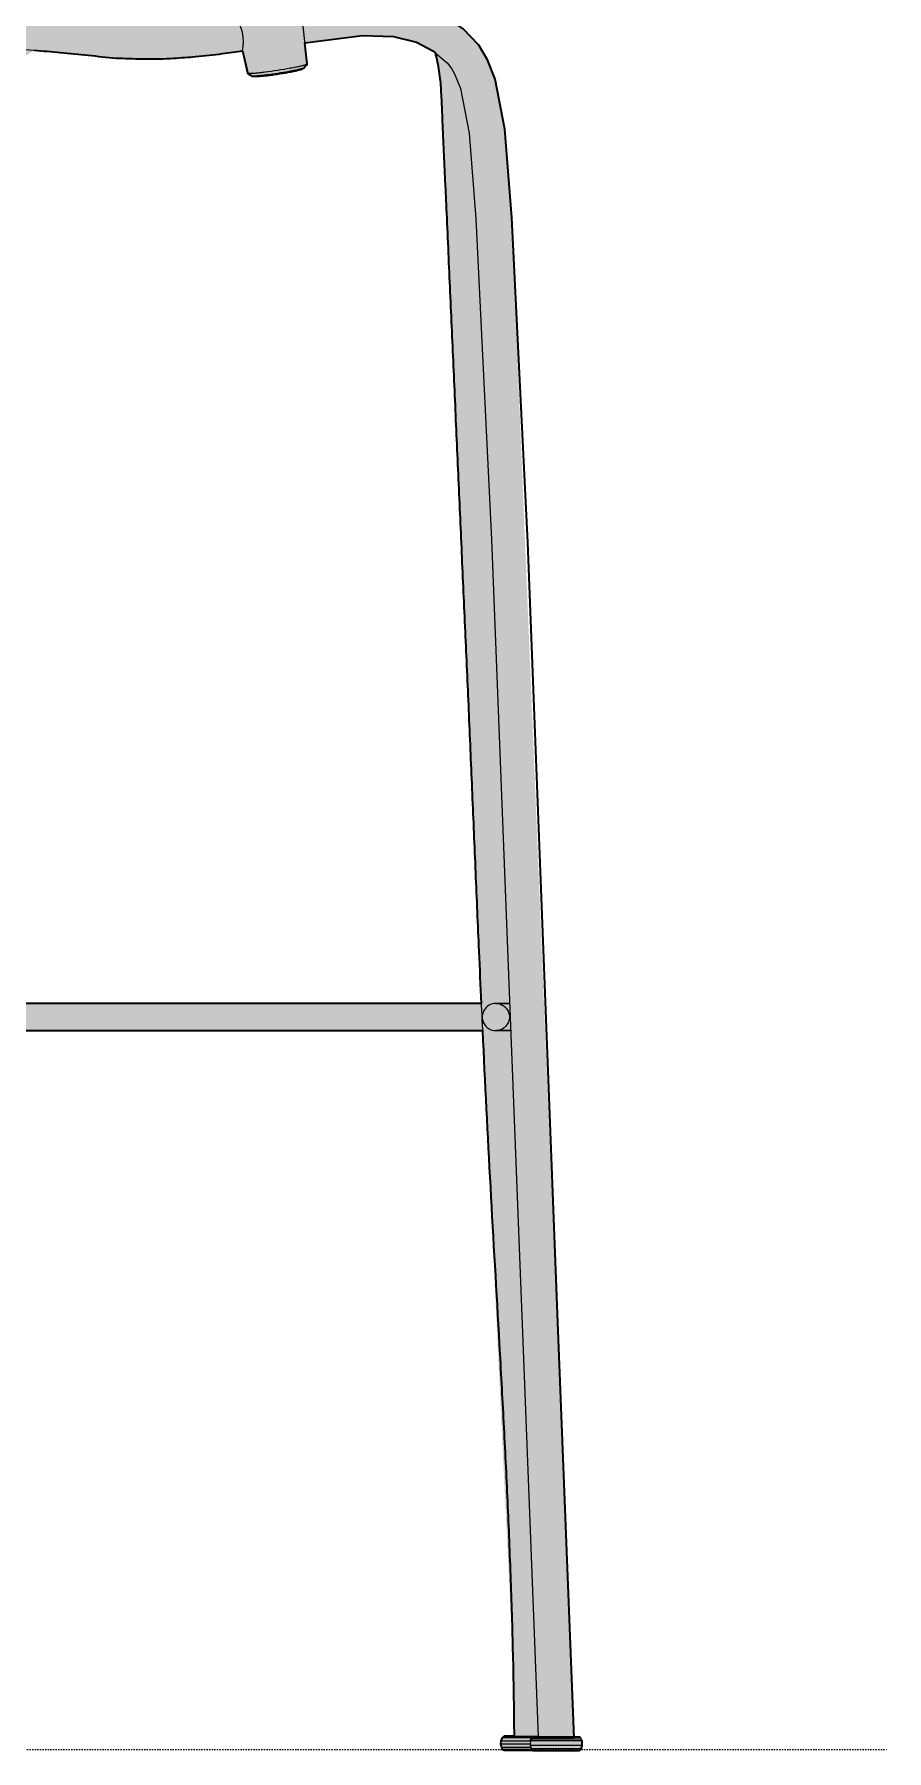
# Model space of a CAD drawing. Header units: millimetres. Extents: x 0 to 1859, y -934 to 1101.
# Drawn here: x 454 to 814, y 0 to 724 of the extents above; entities that cross this region are included whole.
import ezdxf

# ---------------------------------------------------------------- set-up
doc = ezdxf.new("R2010")
doc.units = ezdxf.units.MM
doc.linetypes.add('Dots', pattern=[1, 0, -1])
doc.layers.add('Blocks', color=7, linetype='Continuous')
doc.layers.add('Blocks$Fill', color=7, linetype='Continuous', true_color=0xffffff)
for name, color, linetype, lineweight, true_color in [('Blocks$Inner', 7, 'Continuous', 25, 0x007f00), ('Blocks$Outline', 7, 'Continuous', 35, 0xff3f3f), ('Groud', 7, 'Dots', 25, 0x243775)]:
    doc.layers.add(name, color=color, linetype=linetype, lineweight=lineweight, true_color=true_color)

# ---------------------------------------------------------------- blocks, each defined once
blk = doc.blocks.new('Vico Duo Barstool Front')
at = {"layer": 'Blocks$Fill'}
h = blk.add_hatch(color=256, dxfattribs=at)
h.paths.add_polyline_path([(-18.13, 0), (-18.11, 0), (0.08, 0), (0.83, 0.11), (0.87, 0.15), (12.98, 0.15), (13.66, 0.49), (14.17, 1.3), (14.49, 2.69), (14.34, 4.2), (13.8, 5.4), (12.98, 6.15), (8.8, 6.15), (10.91, 88.59), (22.18, 304.04), (494.55, 304.04), (507.43, 38.7), (507.93, 6.15), (503.75, 6.15), (502.93, 5.4), (502.39, 4.2), (502.24, 2.69), (502.56, 1.3), (503.06, 0.49), (503.75, 0.15), (515.86, 0.15), (515.9, 0.11), (515.98, 0.1), (516.65, 0), (534.84, 0), (534.86, 0), (535.61, 0.11), (536.28, 0.83), (536.76, 2.35), (536.64, 4.27), (514.87, 4.27), (514.87, 4.27), (514.87, 4.27), (514.87, 4.27), (514.87, 4.27), (514.87, 4.27), (514.87, 4.27), (514.87, 4.27), (515.37, 5.41), (515.37, 5.41), (515.37, 5.41), (515.37, 5.41), (515.37, 5.41), (515.37, 5.41), (515.37, 5.41), (515.37, 5.41), (515.37, 5.41), (533.27, 5.41), (506.93, 647.44), (504.09, 684.71), (499.92, 705.85), (496.76, 713.99), (493.1, 720.14), (486.45, 727), (479.01, 732.23), (470.63, 736.09), (460.14, 738.69), (449.55, 739.57), (429.77, 738.04), (423.9, 737.24), (423.04, 745.46), (455.39, 749.61), (458.12, 749.89), (460.64, 750.22), (462.98, 750.6), (464.08, 750.81), (465.13, 751.03), (466.14, 751.27), (467.1, 751.52), (468.01, 751.78), (468.89, 752.05), (469.71, 752.34), (470.5, 752.63), (471.24, 752.94), (471.6, 753.1), (471.94, 753.27), (472.27, 753.43), (472.6, 753.6), (472.91, 753.77), (473.21, 753.95), (473.51, 754.12), (473.79, 754.3), (474.06, 754.48), (474.32, 754.67), (474.58, 754.85), (474.82, 755.04), (475.05, 755.24), (475.27, 755.43), (475.49, 755.63), (475.69, 755.82), (475.88, 756.02), (476.06, 756.23), (476.24, 756.43), (476.41, 756.64), (477.73, 758.38), (479.1, 766.56), (479.13, 766.66), (479.16, 766.76), (479.17, 766.81), (479.19, 766.86), (479.2, 766.91), (479.21, 766.96), (479.22, 767.01), (479.22, 767.06), (479.23, 767.11), (479.24, 767.16), (479.24, 767.21), (479.25, 767.26), (479.25, 767.31), (479.25, 767.36), (479.26, 767.41), (479.26, 767.46), (479.26, 767.51), (479.25, 767.56), (479.25, 767.61), (479.25, 767.66), (479.25, 767.71), (479.24, 767.76), (479.23, 767.81), (479.23, 767.86), (479.22, 767.91), (479.21, 767.96), (479.2, 768.01), (479.19, 768.06), (479.18, 768.11), (479.17, 768.16), (478.88, 769.47), (478.73, 770.08), (478.57, 770.66), (478.41, 771.22), (478.25, 771.74), (478.08, 772.24), (477.9, 772.7), (477.73, 773.14), (477.63, 773.35), (477.54, 773.55), (477.45, 773.74), (477.36, 773.92), (477.26, 774.1), (477.17, 774.27), (477.07, 774.44), (476.97, 774.59), (476.87, 774.74), (476.77, 774.88), (476.67, 775.02), (476.62, 775.08), (476.57, 775.15), (476.51, 775.21), (476.46, 775.27), (476.41, 775.32), (476.36, 775.38), (476.3, 775.43), (476.25, 775.48), (476.2, 775.53), (476.14, 775.57), (476.11, 775.59), (476.09, 775.61), (476.06, 775.63), (476.03, 775.65), (476, 775.67), (475.98, 775.68), (475.95, 775.7), (475.92, 775.72), (475.89, 775.73), (475.86, 775.75), (475.83, 775.76), (475.81, 775.77), (475.78, 775.79), (475.75, 775.8), (475.72, 775.81), (475.69, 775.82), (475.66, 775.83), (475.63, 775.84), (475.6, 775.85), (475.58, 775.86), (475.55, 775.86), (475.52, 775.87), (475.49, 775.88), (475.46, 775.88), (475.44, 775.89), (475.43, 775.89), (475.42, 775.89), (475.41, 775.89), (475.4, 775.89), (475.38, 775.89), (475.37, 775.89), (475.36, 775.89), (475.35, 775.89), (475.33, 775.89), (475.32, 775.89), (475.3, 775.89), (475.29, 775.89), (475.27, 775.88), (475.25, 775.88), (475.23, 775.88), (475.21, 775.87), (475.19, 775.87), (475.17, 775.86), (475.12, 775.84), (475.06, 775.82), (474.99, 775.8), (474.92, 775.77), (474.76, 775.7), (454.02, 773.93), (444.68, 773.17), (448.32, 806.26), (482.61, 1059.3), (484.57, 1078.72), (484.66, 1080.05), (484.73, 1081.37), (484.79, 1084.02), (484.79, 1085.35), (484.77, 1086.02), (484.74, 1086.68), (484.7, 1087.34), (484.57, 1088.63), (484.4, 1089.91), (484.3, 1090.55), (484.24, 1090.86), (484.18, 1091.18), (484.11, 1091.49), (484.03, 1091.79), (483.95, 1092.1), (483.86, 1092.4), (483.76, 1092.69), (483.65, 1092.99), (483.53, 1093.27), (483.41, 1093.56), (483.29, 1093.85), (483.16, 1094.13), (483.02, 1094.41), (482.88, 1094.68), (482.73, 1094.95), (482.57, 1095.22), (482.41, 1095.49), (482.24, 1095.74), (482.06, 1096), (481.88, 1096.25), (481.69, 1096.49), (481.49, 1096.72), (481.28, 1096.95), (481.18, 1097.06), (481.07, 1097.17), (480.96, 1097.28), (480.85, 1097.39), (480.62, 1097.6), (480.38, 1097.8), (480.13, 1097.99), (479.88, 1098.18), (479.62, 1098.36), (479.36, 1098.53), (479.08, 1098.7), (478.8, 1098.86), (478.52, 1099.02), (478.23, 1099.17), (477.94, 1099.31), (477.64, 1099.45), (477.33, 1099.58), (477.03, 1099.71), (476.72, 1099.84), (476.4, 1099.95), (476.07, 1100.06), (475.73, 1100.16), (475.38, 1100.25), (475.03, 1100.34), (474.67, 1100.42), (473.94, 1100.56), (473.21, 1100.68), (471.04, 1100.97), (470.35, 1101.05), (469.67, 1101.11), (468.99, 1101.16), (468.32, 1101.2), (467.65, 1101.22), (466.98, 1101.23), (466.32, 1101.22), (465.66, 1101.2), (432.28, 1101.24), (258.39, 1098.64), (258.38, 1098.64), (258.36, 1098.64), (222.9, 1098.91), (51.1, 1101.2), (50.44, 1101.22), (49.78, 1101.23), (49.11, 1101.22), (48.44, 1101.2), (47.76, 1101.16), (47.09, 1101.11), (46.4, 1101.05), (44.29, 1100.78), (43.55, 1100.68), (42.81, 1100.56), (42.08, 1100.42), (41.73, 1100.34), (41.37, 1100.25), (41.03, 1100.16), (40.69, 1100.06), (40.36, 1099.95), (40.04, 1099.84), (39.73, 1099.71), (39.42, 1099.58), (39.12, 1099.45), (38.82, 1099.31), (38.52, 1099.17), (38.24, 1099.02), (37.95, 1098.86), (37.67, 1098.7), (37.4, 1098.53), (37.13, 1098.36), (36.87, 1098.18), (36.62, 1097.99), (36.38, 1097.8), (36.14, 1097.6), (35.91, 1097.39), (35.8, 1097.28), (35.69, 1097.17), (35.58, 1097.06), (35.47, 1096.95), (35.27, 1096.72), (35.07, 1096.49), (34.88, 1096.25), (34.69, 1096), (34.52, 1095.74), (34.35, 1095.49), (34.19, 1095.22), (34.03, 1094.95), (33.88, 1094.68), (33.74, 1094.41), (33.6, 1094.13), (33.47, 1093.85), (33.34, 1093.56), (33.22, 1093.27), (33.11, 1092.99), (33, 1092.69), (32.9, 1092.4), (32.81, 1092.1), (32.72, 1091.79), (32.65, 1091.49), (32.58, 1091.18), (32.51, 1090.86), (32.45, 1090.55), (32.35, 1089.91), (32.19, 1088.63), (32.06, 1087.34), (32.01, 1086.68), (31.98, 1086.02), (31.97, 1085.35), (31.97, 1084.02), (32.03, 1081.37), (32.09, 1080.05), (32.18, 1078.72), (34.15, 1059.3), (70.36, 789.99), (72.08, 773.17), (42, 775.7), (41.83, 775.77), (41.76, 775.8), (41.7, 775.82), (41.64, 775.84), (41.59, 775.86), (41.57, 775.87), (41.55, 775.87), (41.52, 775.88), (41.5, 775.88), (41.49, 775.88), (41.47, 775.89), (41.45, 775.89), (41.44, 775.89), (41.42, 775.89), (41.41, 775.89), (41.4, 775.89), (41.38, 775.89), (41.37, 775.89), (41.36, 775.89), (41.35, 775.89), (41.34, 775.89), (41.33, 775.89), (41.32, 775.89), (41.3, 775.88), (41.27, 775.88), (41.24, 775.87), (41.21, 775.86), (41.18, 775.86), (41.15, 775.85), (41.12, 775.84), (41.09, 775.83), (41.06, 775.82), (41.04, 775.81), (41.01, 775.8), (40.98, 775.79), (40.95, 775.77), (40.92, 775.76), (40.89, 775.75), (40.86, 775.73), (40.84, 775.72), (40.81, 775.7), (40.78, 775.68), (40.75, 775.67), (40.72, 775.65), (40.7, 775.63), (40.67, 775.61), (40.64, 775.59), (40.61, 775.57), (40.56, 775.53), (40.51, 775.48), (40.45, 775.43), (40.4, 775.38), (40.35, 775.32), (40.29, 775.27), (40.24, 775.21), (40.19, 775.15), (40.14, 775.08), (40.09, 775.02), (39.99, 774.88), (39.89, 774.74), (39.79, 774.59), (39.69, 774.44), (39.59, 774.27), (39.49, 774.1), (39.4, 773.92), (39.31, 773.74), (39.21, 773.55), (39.12, 773.35), (39.03, 773.14), (38.85, 772.7), (38.68, 772.24), (38.51, 771.74), (38.35, 771.22), (38.19, 770.66), (38.03, 770.08), (37.88, 769.47), (37.59, 768.16), (37.58, 768.11), (37.56, 768.06), (37.55, 768.01), (37.54, 767.96), (37.54, 767.91), (37.53, 767.86), (37.52, 767.81), (37.52, 767.76), (37.51, 767.71), (37.51, 767.66), (37.5, 767.61), (37.5, 767.56), (37.5, 767.51), (37.5, 767.46), (37.5, 767.41), (37.5, 767.36), (37.5, 767.31), (37.51, 767.26), (37.51, 767.21), (37.52, 767.16), (37.52, 767.11), (37.53, 767.06), (37.54, 767.01), (37.55, 766.96), (37.56, 766.91), (37.57, 766.86), (37.58, 766.81), (37.6, 766.76), (37.62, 766.66), (37.66, 766.56), (39.02, 758.38), (39.99, 757.11), (40.35, 756.64), (40.52, 756.43), (40.69, 756.23), (40.88, 756.02), (41.07, 755.82), (41.27, 755.63), (41.48, 755.43), (41.71, 755.24), (41.94, 755.04), (42.18, 754.85), (42.43, 754.67), (42.69, 754.48), (42.97, 754.3), (43.25, 754.12), (43.54, 753.95), (43.84, 753.77), (44.16, 753.6), (44.48, 753.43), (44.82, 753.27), (45.16, 753.1), (45.52, 752.94), (46.26, 752.63), (47.04, 752.34), (47.87, 752.05), (48.74, 751.78), (49.66, 751.52), (50.62, 751.27), (51.62, 751.03), (52.68, 750.81), (53.77, 750.6), (56.11, 750.22), (58.64, 749.89), (61.36, 749.61), (80.24, 747.07), (93.69, 745.47), (92.83, 737.24), (86.96, 738.04), (67.18, 739.57), (56.59, 738.69), (46.1, 736.09), (37.72, 732.23), (30.28, 727), (23.63, 720.14), (19.97, 713.99), (16.81, 705.85), (12.64, 684.71), (9.8, 647.44), (3.05, 510.15), (-16.54, 5.41), (1.35, 5.41), (1.36, 5.41), (1.36, 5.41), (1.36, 5.41), (1.36, 5.41), (1.36, 5.41), (1.36, 5.41), (1.36, 5.41), (1.86, 4.27), (1.86, 4.27), (1.86, 4.27), (1.86, 4.27), (1.86, 4.27), (1.86, 4.27), (1.86, 4.27), (1.86, 4.27), (1.85, 4.27), (-19.92, 4.27), (-20.03, 2.35), (-19.55, 0.83), (-18.88, 0.11), (-18.8, 0.1)], flags=0)
h.paths.add_polyline_path([(197.64, 732.02), (174.35, 729.72), (166.19, 729.56), (159.38, 729.54), (150.14, 730), (137.38, 731.23), (129.71, 732.18), (126.79, 732.58), (128.88, 742.03), (159.16, 739.98), (197.41, 738.57)], flags=0)
h.paths.add_polyline_path([(319.32, 738.57), (357.6, 739.98), (387.85, 742.02), (389.94, 732.58), (379.35, 731.23), (366.59, 730), (357.35, 729.54), (350.54, 729.56), (342.38, 729.72), (322.38, 731.72), (319.09, 732.02)], flags=0)
h.paths.add_polyline_path([(474.56, 716.89), (474.99, 715.18), (475.46, 713.15), (475.86, 711.13), (476.2, 709.13), (476.47, 707.13), (476.69, 705.14), (476.85, 703.14), (494.02, 315.54), (22.71, 315.54), (39.88, 703.14), (40.04, 705.14), (40.26, 707.13), (40.53, 709.13), (40.87, 711.13), (41.27, 713.15), (41.74, 715.18), (42.17, 716.89), (43.2, 717.76), (50.06, 721.37), (59.82, 723.82), (72.78, 724.22), (97.16, 721.11), (96.23, 712.21), (96.23, 712.21), (96.23, 712.21), (96.23, 712.2), (96.23, 712.2), (96.23, 712.2), (96.23, 712.2), (96.23, 712.2), (96.23, 712.2), (96.23, 712.2), (96.23, 712.2), (96.23, 712.2), (96.23, 712.2), (96.23, 712.19), (96.23, 712.19), (96.23, 712.19), (96.23, 712.19), (96.23, 712.19), (96.23, 712.19), (96.23, 712.18), (96.23, 712.18), (96.24, 712.18), (96.24, 712.18), (96.24, 712.18), (96.24, 712.17), (96.24, 712.17), (96.24, 712.17), (96.24, 712.16), (96.24, 712.16), (96.25, 712.16), (96.25, 712.16), (96.25, 712.15), (96.26, 712.14), (97.45, 710.61), (97.45, 710.61), (97.45, 710.61), (97.45, 710.6), (97.45, 710.6), (97.46, 710.6), (97.46, 710.59), (97.47, 710.59), (97.47, 710.58), (97.48, 710.58), (97.49, 710.57), (97.49, 710.57), (97.5, 710.56), (97.51, 710.55), (97.53, 710.54), (97.55, 710.53), (97.57, 710.52), (97.6, 710.5), (97.63, 710.49), (97.66, 710.47), (97.69, 710.46), (97.76, 710.43), (97.84, 710.4), (97.93, 710.37), (98.02, 710.33), (98.24, 710.26), (98.7, 710.13), (99.26, 709.98), (100.63, 709.66), (102.31, 709.32), (104.24, 708.95), (108.51, 708.24), (112.8, 707.63), (114.75, 707.4), (116.45, 707.22), (117.86, 707.11), (118.44, 707.08), (118.92, 707.07), (119.15, 707.07), (119.26, 707.08), (119.36, 707.08), (119.44, 707.09), (119.52, 707.1), (119.56, 707.1), (119.59, 707.11), (119.62, 707.11), (119.65, 707.12), (119.67, 707.12), (119.69, 707.13), (119.7, 707.13), (119.71, 707.14), (119.72, 707.14), (119.73, 707.14), (119.73, 707.14), (119.74, 707.15), (119.75, 707.15), (119.75, 707.15), (119.76, 707.16), (119.76, 707.16), (119.77, 707.16), (119.77, 707.16), (121.36, 708.24), (121.36, 708.25), (121.37, 708.25), (121.37, 708.25), (121.38, 708.25), (121.38, 708.26), (121.38, 708.26), (121.39, 708.26), (121.39, 708.26), (121.39, 708.27), (123.5, 717.72), (143.35, 715.34), (152.72, 714.62), (158.5, 714.38), (165.83, 714.38), (176.96, 714.69), (200.54, 717.1), (211.53, 718.03), (221.31, 711.55), (221.31, 711.55), (221.31, 711.54), (221.32, 711.54), (221.32, 711.53), (221.33, 711.52), (221.34, 711.52), (221.35, 711.51), (221.35, 711.5), (221.36, 711.5), (221.37, 711.49), (221.38, 711.48), (221.39, 711.48), (221.4, 711.47), (221.42, 711.46), (221.45, 711.45), (221.47, 711.43), (221.5, 711.42), (221.53, 711.41), (221.56, 711.39), (221.59, 711.38), (221.62, 711.37), (221.69, 711.34), (221.77, 711.32), (221.86, 711.29), (221.95, 711.26), (222.05, 711.24), (222.28, 711.18), (222.53, 711.13), (226.01, 710.45), (226.38, 710.39), (226.81, 710.32), (227.83, 710.19), (229.08, 710.06), (230.55, 709.93), (234.11, 709.7), (238.37, 709.5), (248.23, 709.24), (268.5, 709.24), (278.36, 709.5), (282.62, 709.7), (286.18, 709.93), (287.65, 710.06), (288.9, 710.19), (289.92, 710.32), (290.35, 710.39), (290.72, 710.45), (294.2, 711.13), (294.45, 711.18), (294.67, 711.24), (294.78, 711.26), (294.87, 711.29), (294.96, 711.32), (295.04, 711.34), (295.11, 711.37), (295.14, 711.38), (295.17, 711.39), (295.2, 711.41), (295.23, 711.42), (295.26, 711.43), (295.28, 711.45), (295.31, 711.46), (295.33, 711.47), (295.34, 711.48), (295.35, 711.48), (295.36, 711.49), (295.37, 711.5), (295.38, 711.5), (295.38, 711.51), (295.39, 711.52), (295.4, 711.52), (295.41, 711.53), (295.41, 711.54), (295.42, 711.54), (295.42, 711.55), (295.42, 711.55), (305.2, 718.03), (339.77, 714.69), (350.9, 714.38), (358.23, 714.38), (364.01, 714.62), (373.38, 715.34), (384.71, 716.58), (393.23, 717.72), (395.34, 708.27), (395.34, 708.26), (395.34, 708.26), (395.35, 708.26), (395.35, 708.26), (395.35, 708.25), (395.36, 708.25), (395.36, 708.25), (395.37, 708.25), (395.37, 708.24), (396.96, 707.16), (396.96, 707.16), (396.96, 707.16), (396.97, 707.16), (396.98, 707.15), (396.98, 707.15), (396.99, 707.15), (397, 707.14), (397, 707.14), (397.01, 707.14), (397.02, 707.14), (397.03, 707.13), (397.04, 707.13), (397.06, 707.12), (397.08, 707.12), (397.11, 707.11), (397.14, 707.11), (397.17, 707.1), (397.21, 707.1), (397.29, 707.09), (397.37, 707.08), (397.47, 707.08), (397.58, 707.07), (397.81, 707.07), (398.29, 707.08), (398.87, 707.11), (400.28, 707.22), (401.98, 707.4), (403.93, 707.63), (408.22, 708.24), (412.49, 708.95), (414.42, 709.32), (416.1, 709.66), (417.47, 709.98), (418.03, 710.13), (418.49, 710.26), (418.71, 710.33), (418.8, 710.37), (418.89, 710.4), (418.97, 710.43), (419.04, 710.46), (419.07, 710.47), (419.1, 710.49), (419.13, 710.5), (419.15, 710.52), (419.18, 710.53), (419.2, 710.54), (419.21, 710.55), (419.23, 710.56), (419.24, 710.57), (419.24, 710.57), (419.25, 710.58), (419.26, 710.58), (419.26, 710.59), (419.27, 710.59), (419.27, 710.6), (419.28, 710.6), (419.28, 710.6), (419.28, 710.61), (419.28, 710.61), (419.28, 710.61), (420.47, 712.14), (420.48, 712.15), (420.48, 712.16), (420.48, 712.16), (420.48, 712.16), (420.49, 712.16), (420.49, 712.17), (420.49, 712.17), (420.49, 712.17), (420.49, 712.18), (420.49, 712.18), (420.49, 712.18), (420.49, 712.18), (420.5, 712.18), (420.5, 712.19), (420.5, 712.19), (420.5, 712.19), (420.5, 712.19), (420.5, 712.19), (420.5, 712.19), (420.5, 712.2), (420.5, 712.2), (420.5, 712.2), (420.5, 712.2), (420.5, 712.2), (420.5, 712.2), (420.5, 712.2), (420.5, 712.2), (420.5, 712.2), (420.5, 712.2), (420.5, 712.21), (420.5, 712.21), (420.5, 712.21), (419.57, 721.11), (443.95, 724.22), (456.91, 723.82), (466.67, 721.37), (473.53, 717.76)], flags=0)
at = {"layer": 'Blocks$Inner'}
for p, q in [((420.5, 712.21), (417.1, 744.81)), ((395.34, 708.27), (393.23, 717.72)), ((417.91, 709.79), (419.18, 710.53)), ((419.28, 710.61), (420.48, 712.15)), ((395.34, 708.27), (396.96, 707.16)), ((398.5, 706.8), (397.08, 707.12)), ((494.02, 315.54), (22.71, 315.54)), ((536.76, 2.35), (536.28, 0.83)), ((536.76, 2.35), (536.64, 4.27))]:
    blk.add_line(p, q, dxfattribs=at)
for points in [[(533.27, 5.41), (526.57, 177.22), (513.68, 510.15), (506.93, 647.44), (504.09, 684.71), (499.92, 705.85), (496.76, 713.99), (493.1, 720.14), (486.45, 727), (479.01, 732.23), (470.63, 736.09), (460.14, 738.69), (449.55, 739.57), (429.77, 738.04), (417.87, 736.42)], [(292.51, 719.34), (293.49, 719.02), (316.19, 717.1), (339.77, 714.69), (350.9, 714.38), (358.23, 714.38), (364.01, 714.62), (373.38, 715.34), (384.71, 716.58), (393.23, 717.72)], [(419.38, 721.08), (443.95, 724.22), (456.91, 723.82), (466.67, 721.37), (473.53, 717.76), (479.62, 712.65), (481.44, 710.36), (482.81, 707.99), (485.25, 701.86), (489.01, 682.96), (491.77, 646.78), (498.43, 511.45), (511.28, 179.93), (518.05, 6)], [(195.41, 315.54), (24.68, 315.54), (258.36, 315.54), (492.05, 315.54), (321.32, 315.54)], [(500.2, 315.54), (506.02, 315.54), (500.22, 315.54)], [(22.18, 304.04), (494.55, 304.04)], [(24.15, 304.04), (258.36, 304.04), (492.58, 304.04)], [(500.22, 304.04), (506.47, 304.04), (500.2, 304.04)], [(514.77, 2.69), (502.24, 2.69), (502.39, 4.2), (514.86, 4.2)], [(515.08, 1.3), (502.56, 1.3), (502.24, 2.69)], [(515.4, 5.4), (502.93, 5.4), (502.39, 4.2)], [(515.54, 0.49), (503.06, 0.49), (502.56, 1.3)], [(502.93, 5.4), (503.75, 6.15), (518.05, 6.15)], [(515.86, 0.15), (503.75, 0.15), (503.06, 0.49)], [(516.09, 6), (516.02, 5.94), (515.95, 5.89), (515.88, 5.83), (515.81, 5.77), (515.74, 5.72), (515.67, 5.66), (515.59, 5.6), (515.52, 5.54), (515.44, 5.48), (515.37, 5.41), (514.87, 4.27), (514.75, 2.35), (515.23, 0.83), (515.9, 0.11), (515.98, 0.1), (516.06, 0.08), (516.14, 0.07), (516.21, 0.06), (516.29, 0.05), (516.36, 0.04), (516.44, 0.03), (516.51, 0.02), (516.58, 0.01), (516.65, 0)], [(536.28, 0.83), (535.61, 0.11), (535.53, 0.1), (535.45, 0.08), (535.37, 0.07), (535.3, 0.06), (535.22, 0.05), (535.15, 0.04), (535.07, 0.03), (535, 0.02), (534.93, 0.01), (534.86, 0)], [(536.64, 4.27), (536.14, 5.41), (535.42, 6)]]:
    blk.add_lwpolyline(points, dxfattribs=at)
blk.add_arc((374.52, 721.37), 19.06, 348.95336, 36.02738, dxfattribs=at)
for points, knots in [([(420.5, 712.21), (420.5, 712.2), (420.49, 712.13), (420.21, 711.96), (419.22, 711.64), (417.71, 711.26), (415.73, 710.83), (412.58, 710.23), (409.87, 709.77), (408.03, 709.48)], [0.5002103, 0.5002103, 0.5002103, 0.5002103, 0.5138889, 0.5833333, 0.6527778, 0.7222222, 0.7916667, 0.8611111, 1, 1, 1, 1]), ([(408.22, 708.24), (409.68, 708.47), (411.87, 708.83), (414.46, 709.32), (416.71, 709.79), (418.63, 710.26), (419.21, 710.52), (419.28, 710.61)], [2.4370771, 2.4370771, 2.4370771, 2.4370771, 2.5620771, 2.6245771, 2.6870771, 2.8120771, 2.916032, 2.916032, 2.916032, 2.916032]), ([(474.5, 717.09), (474.68, 716.46), (475.19, 714.46), (475.9, 711.13), (476.51, 707.13), (476.87, 703.15), (477.11, 699.12), (477.31, 694.99), (477.49, 690.81), (477.65, 686.54), (477.83, 682.29), (478.01, 678.16), (478.19, 674.06), (478.45, 668.55), (478.79, 661.59), (479.32, 650.5), (479.93, 636.68), (480.65, 620.11), (481.38, 603.49), (482.13, 586.85), (482.88, 570.23), (483.61, 553.63), (484.35, 537.01), (485.09, 520.39), (485.83, 503.77), (486.57, 487.16), (487.31, 470.56), (488.05, 453.94), (488.79, 437.33), (489.5, 420.74), (490.2, 404.12), (490.9, 387.47), (491.61, 370.86), (492.31, 354.24), (493.27, 332.09), (495.01, 293.32), (497.81, 237.97), (501.08, 182.68), (503.51, 138.42), (504.88, 110.75), (505.83, 88.59), (506.47, 71.97), (507.01, 55.34), (507.45, 38.7), (507.77, 22.31), (507.89, 11.45), (507.93, 6.15)], [0.2609055, 0.2609055, 0.2609055, 0.2609055, 0.262931, 0.2672414, 0.2715517, 0.2758621, 0.2801724, 0.2844828, 0.2887931, 0.2931034, 0.2974138, 0.3017241, 0.3060345, 0.3103448, 0.3189655, 0.3275862, 0.3448276, 0.362069, 0.3793103, 0.3965517, 0.4137931, 0.4310345, 0.4482759, 0.4655172, 0.4827586, 0.5, 0.5172414, 0.5344828, 0.5517241, 0.5689655, 0.5862069, 0.6034483, 0.6206897, 0.637931, 0.6551724, 0.6896552, 0.7586207, 0.8275862, 0.862069, 0.8965517, 0.9137931, 0.9310345, 0.9482759, 0.9655172, 0.9827586, 0.9992391, 0.9992391, 0.9992391, 0.9992391]), ([(408.03, 709.48), (406.2, 709.2), (403.46, 708.81), (400.28, 708.44), (397.61, 708.18), (395.84, 708.12), (395.39, 708.22), (395.34, 708.27)], [1, 1, 1, 1, 1.1388889, 1.2083333, 1.2777778, 1.4166667, 1.4842334, 1.4842334, 1.4842334, 1.4842334]), ([(396.96, 707.16), (397.06, 707.1), (397.69, 707.03), (399.65, 707.15), (401.94, 707.39), (404.56, 707.7), (406.75, 708.01), (408.22, 708.24)], [1.9596936, 1.9596936, 1.9596936, 1.9596936, 2.0620771, 2.1870771, 2.2495771, 2.3120771, 2.4370771, 2.4370771, 2.4370771, 2.4370771]), ([(408.29, 707.78), (408.29, 707.78), (407.86, 707.72), (407.02, 707.59), (405.93, 707.44), (405.01, 707.31), (404.31, 707.22), (403.68, 707.15), (402.91, 707.06), (401.97, 706.95), (400.79, 706.84), (399.66, 706.77), (398.94, 706.76), (398.63, 706.78), (398.53, 706.8), (398.5, 706.8)], [0, 0, 0, 0, 0.004609, 1.277512, 2.550415, 3.37191, 4.193406, 4.834467, 5.475529, 6.877577, 8.279626, 10.422247, 12.564868, 13.45241, 14.01343, 14.01343, 14.01343, 14.01343]), ([(417.91, 709.79), (417.88, 709.77), (417.75, 709.71), (417.28, 709.54), (416.28, 709.27), (414.89, 708.96), (413.57, 708.69), (412.29, 708.45), (410.55, 708.14), (409.16, 707.92), (408.29, 707.78), (408.29, 707.78)], [-14.02727, -14.02727, -14.02727, -14.02727, -13.289396, -11.890604, -9.219669, -7.065174, -5.631159, -4.222079, -2.635183, -0.013085, 0, 0, 0, 0]), ([(500.22, 315.54), (499.22, 315.54), (497.21, 315), (495.51, 313.29), (494.79, 311.77), (494.45, 310.47), (494.45, 309.11), (494.79, 307.81), (495.37, 306.6), (496.45, 305.3), (498.22, 304.28), (499.55, 304.04), (500.22, 304.04)], [6.818338, 6.818338, 6.818338, 6.818338, 6.985005, 7.151672, 7.207227, 7.262783, 7.373894, 7.429449, 7.485005, 7.596116, 7.707227, 7.818338, 7.818338, 7.818338, 7.818338]), ([(500.22, 315.54), (500.89, 315.54), (502.23, 315.3), (503.99, 314.28), (505.08, 312.98), (505.65, 311.77), (506, 310.47), (506, 309.11), (505.65, 307.81), (504.94, 306.29), (503.23, 304.58), (501.22, 304.04), (500.22, 304.04)], [0, 0, 0, 0, 0.111111, 0.222222, 0.333333, 0.388889, 0.444444, 0.555556, 0.611111, 0.666667, 0.833333, 1, 1, 1, 1]), ([(514.76, 2.35), (514.74, 2.35), (514.82, 2.35), (515.81, 2.35), (518.01, 2.35), (520.41, 2.35), (522.48, 2.35), (524.73, 2.35), (526.29, 2.35), (527.06, 2.35)], [-14.688393, -14.688393, -14.688393, -14.688393, -13.219554, -9.914665, -6.609777, -4.957333, -3.304888, -1.652444, 0, 0, 0, 0]), ([(514.87, 4.27), (514.85, 4.27), (514.93, 4.27), (515.92, 4.27), (518.1, 4.27), (520.48, 4.27), (522.52, 4.27), (524.76, 4.27), (526.3, 4.27), (527.06, 4.27)], [-14.688393, -14.688393, -14.688393, -14.688393, -13.219554, -9.914665, -6.609777, -4.957333, -3.304888, -1.652444, 0, 0, 0, 0]), ([(527.06, 0.83), (526.32, 0.83), (524.84, 0.83), (522.68, 0.83), (520.7, 0.83), (518.4, 0.83), (516.27, 0.83), (515.3, 0.83), (515.21, 0.83), (515.23, 0.83)], [25.803171, 25.803171, 25.803171, 25.803171, 27.455615, 29.108059, 30.760503, 32.412948, 35.717836, 39.022725, 40.491564, 40.491564, 40.491564, 40.491564]), ([(515.37, 5.41), (515.35, 5.41), (515.44, 5.41), (516.41, 5.41), (518.51, 5.41), (520.79, 5.41), (522.75, 5.41), (524.87, 5.41), (526.34, 5.41), (527.06, 5.41)], [-14.688393, -14.688393, -14.688393, -14.688393, -13.219554, -9.914665, -6.609777, -4.957333, -3.304888, -1.652444, 0, 0, 0, 0]), ([(515.96, 0.11), (515.87, 0.11), (515.89, 0.11), (516.92, 0.11), (518.95, 0.11), (521.12, 0.11), (522.98, 0.11), (524.99, 0.11), (526.38, 0.11), (527.06, 0.11)], [-15.422813, -15.422813, -15.422813, -15.422813, -13.219554, -9.914665, -6.609777, -4.957333, -3.304888, -1.652444, 0, 0, 0, 0]), ([(516.09, 6), (516.08, 6), (516.17, 6), (517.1, 6), (519.1, 6), (521.24, 6), (523.06, 6), (525.04, 6), (526.39, 6), (527.06, 6)], [-14.688393, -14.688393, -14.688393, -14.688393, -13.219554, -9.914665, -6.609777, -4.957333, -3.304888, -1.652444, 0, 0, 0, 0]), ([(527.06, 0), (526.43, 0), (525.17, 0), (523.31, 0), (521.59, 0), (519.57, 0), (517.65, 0), (516.64, 0), (516.62, 0), (516.73, 0)], [26.439108, 26.439108, 26.439108, 26.439108, 28.091552, 29.743996, 31.39644, 33.048885, 36.353773, 39.658661, 42.083172, 42.083172, 42.083172, 42.083172]), ([(527.06, 6), (527.72, 6), (529.04, 6), (530.85, 6), (532.41, 6), (534.1, 6), (535.15, 6), (535.4, 6), (535.42, 6)], [0, 0, 0, 0, 1.652444, 3.304888, 4.957333, 6.609777, 9.914665, 11.750714, 11.750714, 11.750714, 11.750714]), ([(527.06, 5.41), (527.78, 5.41), (529.21, 5.41), (531.17, 5.41), (532.86, 5.41), (534.69, 5.41), (535.83, 5.41), (536.11, 5.41), (536.14, 5.41)], [0, 0, 0, 0, 1.652444, 3.304888, 4.957333, 6.609777, 9.914665, 11.750714, 11.750714, 11.750714, 11.750714]), ([(527.06, 4.27), (527.82, 4.27), (529.32, 4.27), (531.39, 4.27), (533.17, 4.27), (535.1, 4.27), (536.37, 4.27), (536.64, 4.27), (536.64, 4.27)], [0, 0, 0, 0, 1.652534, 3.305068, 4.957601, 6.610135, 9.915203, 12.122094, 12.122094, 12.122094, 12.122094]), ([(527.06, 2.35), (527.83, 2.35), (529.35, 2.35), (531.44, 2.35), (533.24, 2.35), (535.19, 2.35), (536.48, 2.35), (536.75, 2.35), (536.76, 2.35)], [0, 0, 0, 0, 1.652819, 3.305638, 4.958457, 6.611276, 9.916914, 12.132787, 12.132787, 12.132787, 12.132787]), ([(536.28, 0.83), (536.28, 0.83), (536.02, 0.83), (534.8, 0.83), (532.95, 0.83), (531.23, 0.83), (529.24, 0.83), (527.79, 0.83), (527.06, 0.83)], [13.72006, 13.72006, 13.72006, 13.72006, 15.888505, 19.193394, 20.845838, 22.498282, 24.150727, 25.803171, 25.803171, 25.803171, 25.803171]), ([(527.06, 0.11), (527.74, 0.11), (529.08, 0.11), (530.93, 0.11), (532.53, 0.11), (534.25, 0.11), (535.5, 0.11), (535.66, 0.11), (535.57, 0.11)], [0, 0, 0, 0, 1.652444, 3.304888, 4.957333, 6.609777, 9.914665, 12.798896, 12.798896, 12.798896, 12.798896]), ([(534.84, 0), (534.9, 0), (534.73, 0), (533.64, 0), (532.06, 0), (530.6, 0), (528.91, 0), (527.68, 0), (527.06, 0)], [13.903298, 13.903298, 13.903298, 13.903298, 16.524442, 19.829331, 21.481775, 23.134219, 24.786663, 26.439108, 26.439108, 26.439108, 26.439108])]:
    blk.add_open_spline(points, degree=3, knots=knots, dxfattribs=at)
at = {"layer": 'Blocks$Outline'}
for points in [[(533.27, 5.41), (526.57, 177.22), (513.68, 510.15), (506.93, 647.44), (504.09, 684.71), (499.92, 705.85), (496.76, 713.99), (493.1, 720.14), (486.45, 727), (479.01, 732.23), (470.63, 736.09), (460.14, 738.69), (449.55, 739.57), (429.77, 738.04), (423.9, 737.24)], [(419.57, 721.11), (443.95, 724.22), (456.91, 723.82), (466.67, 721.37), (473.53, 717.76), (474.56, 716.89)], [(420.5, 712.21), (419.57, 721.11)], [(419.15, 710.52), (419.18, 710.53)], [(494.02, 315.54), (22.71, 315.54)], [(22.18, 304.04), (494.55, 304.04)], [(502.39, 4.2), (502.24, 2.69)], [(502.24, 2.69), (502.56, 1.3)], [(502.93, 5.4), (502.39, 4.2)], [(502.56, 1.3), (503.06, 0.49)], [(507.93, 6.15), (503.75, 6.15), (502.93, 5.4)], [(503.06, 0.49), (503.75, 0.15), (515.86, 0.15)], [(514.87, 4.27), (515.37, 5.41)], [(515.86, 0.15), (515.9, 0.11), (515.98, 0.1), (516.06, 0.08), (516.14, 0.07), (516.21, 0.06), (516.29, 0.05), (516.36, 0.04), (516.44, 0.03), (516.51, 0.02), (516.58, 0.01), (516.65, 0)], [(534.86, 0), (534.93, 0.01), (535, 0.02), (535.07, 0.03), (535.15, 0.04), (535.22, 0.05), (535.3, 0.06), (535.37, 0.07), (535.45, 0.08), (535.53, 0.1), (535.61, 0.11), (536.28, 0.83)], [(536.76, 2.35), (536.64, 4.27)]]:
    blk.add_lwpolyline(points, dxfattribs=at)
for points, knots in [([(305.2, 718.03), (308.86, 717.72), (312.53, 717.41), (316.19, 717.1), (324.05, 716.3), (331.91, 715.49), (339.77, 714.69), (343.48, 714.59), (347.19, 714.48), (350.9, 714.38), (353.34, 714.38), (355.79, 714.38), (358.23, 714.38), (360.15, 714.46), (362.08, 714.54), (364.01, 714.62), (367.13, 714.86), (370.26, 715.1), (373.38, 715.34), (377.16, 715.75), (380.93, 716.17), (384.71, 716.58), (387.55, 716.96), (390.39, 717.34), (393.23, 717.72)], [2.376328, 2.376328, 2.376328, 2.376328, 2.860238, 2.860238, 2.860238, 3.860238, 3.860238, 3.860238, 4.860238, 4.860238, 4.860238, 5.860238, 5.860238, 5.860238, 6.860238, 6.860238, 6.860238, 7.860238, 7.860238, 7.860238, 8.860238, 8.860238, 8.860238, 9.860238, 9.860238, 9.860238, 9.860238]), ([(393.23, 717.72), (393.94, 714.57), (394.64, 711.42), (395.34, 708.27), (395.35, 708.26), (395.36, 708.25), (395.37, 708.24)], [-11.171771, -11.171771, -11.171771, -11.171771, -1.484233, -1.484233, -1.484233, -1.474187, -1.474187, -1.474187, -1.474187]), ([(395.37, 708.24), (395.9, 707.88), (396.43, 707.52), (396.96, 707.16), (396.99, 707.15), (397.13, 707.09), (397.88, 707.04), (399.65, 707.15), (401.94, 707.39), (404.56, 707.7), (406.75, 708.01), (408.22, 708.24), (409.68, 708.47), (411.87, 708.83), (414.46, 709.32), (416.71, 709.79), (418.41, 710.21), (419.02, 710.44), (419.15, 710.52)], [0.036187, 0.036187, 0.036187, 0.036187, 1.959694, 1.959694, 1.959694, 1.98767, 2.062077, 2.187077, 2.249577, 2.312077, 2.437077, 2.437077, 2.437077, 2.562077, 2.624577, 2.687077, 2.812077, 2.88231, 2.88231, 2.88231, 2.88231]), ([(419.18, 710.53), (419.23, 710.56), (419.26, 710.59), (419.28, 710.61), (419.68, 711.12), (420.07, 711.63), (420.47, 712.14)], [2.886991, 2.886991, 2.886991, 2.886991, 2.916032, 2.916032, 2.916032, 4.853109, 4.853109, 4.853109, 4.853109]), ([(420.47, 712.14), (420.47, 712.15), (420.48, 712.16), (420.5, 712.18), (420.5, 712.2), (420.5, 712.21)], [-0.52553, -0.52553, -0.52553, -0.52553, -0.52168153, -0.513892, -0.50160365, -0.50160365, -0.50160365, -0.50160365]), ([(474.56, 716.89), (474.71, 716.32), (475.2, 714.4), (475.9, 711.13), (476.51, 707.13), (476.87, 703.15), (477.11, 699.12), (477.31, 694.99), (477.49, 690.81), (477.65, 686.54), (477.83, 682.29), (478.01, 678.16), (478.19, 674.06), (478.45, 668.55), (478.79, 661.59), (479.32, 650.5), (479.93, 636.68), (480.65, 620.11), (481.38, 603.49), (482.13, 586.85), (482.88, 570.23), (483.61, 553.63), (484.35, 537.01), (485.09, 520.39), (485.83, 503.77), (486.57, 487.16), (487.31, 470.56), (488.05, 453.94), (488.79, 437.33), (489.5, 420.74), (490.2, 404.12), (490.9, 387.47), (491.61, 370.86), (492.31, 354.24), (493.11, 335.8), (493.68, 322.9), (494.02, 315.54)], [0.2611148, 0.2611148, 0.2611148, 0.2611148, 0.262931, 0.2672414, 0.2715517, 0.2758621, 0.2801724, 0.2844828, 0.2887931, 0.2931034, 0.2974138, 0.3017241, 0.3060345, 0.3103448, 0.3189655, 0.3275862, 0.3448276, 0.362069, 0.3793103, 0.3965517, 0.4137931, 0.4310345, 0.4482759, 0.4655172, 0.4827586, 0.5, 0.5172414, 0.5344828, 0.5517241, 0.5689655, 0.5862069, 0.6034483, 0.6206897, 0.637931, 0.6551724, 0.6780954, 0.6780954, 0.6780954, 0.6780954]), ([(494.55, 304.04), (495.58, 282.01), (497.82, 237.85), (501.08, 182.68), (503.51, 138.42), (504.88, 110.75), (505.83, 88.59), (506.47, 71.97), (507.01, 55.34), (507.45, 38.7), (507.77, 22.31), (507.89, 11.45), (507.93, 6.15)], [0.6900252, 0.6900252, 0.6900252, 0.6900252, 0.7586207, 0.8275862, 0.862069, 0.8965517, 0.9137931, 0.9310345, 0.9482759, 0.9655172, 0.9827586, 0.9992391, 0.9992391, 0.9992391, 0.9992391]), ([(536.64, 4.27), (536.64, 4.27), (536.37, 4.27), (535.1, 4.27), (533.17, 4.27), (531.39, 4.27), (529.32, 4.27), (527.82, 4.27), (527.06, 4.27), (526.3, 4.27), (524.76, 4.27), (522.52, 4.27), (520.48, 4.27), (518.1, 4.27), (515.92, 4.27), (515.02, 4.27), (514.89, 4.27), (514.87, 4.27)], [-12.122094, -12.122094, -12.122094, -12.122094, -9.915203, -6.610135, -4.957601, -3.305068, -1.652534, 0, 0, 0, 1.652444, 3.304888, 4.957333, 6.609777, 9.914665, 13.219554, 13.945818, 13.945818, 13.945818, 13.945818]), ([(515.37, 5.41), (515.39, 5.41), (515.52, 5.41), (516.41, 5.41), (518.51, 5.41), (520.79, 5.41), (522.75, 5.41), (524.87, 5.41), (526.34, 5.41), (527.06, 5.41), (527.78, 5.41), (529.21, 5.41), (531.17, 5.41), (532.47, 5.41), (533.12, 5.41), (533.27, 5.41)], [-14.036409, -14.036409, -14.036409, -14.036409, -13.219554, -9.914665, -6.609777, -4.957333, -3.304888, -1.652444, 0, 0, 0, 1.652444, 3.304888, 4.957333, 5.468725, 5.468725, 5.468725, 5.468725]), ([(516.65, 0), (516.65, 0), (516.65, 0), (516.77, 0), (517.65, 0), (519.57, 0), (521.59, 0), (523.31, 0), (525.17, 0), (526.43, 0), (527.06, 0), (527.68, 0), (528.91, 0), (530.6, 0), (532.06, 0), (533.64, 0), (534.56, 0), (534.8, 0), (534.84, 0)], [-40.936546, -40.936546, -40.936546, -40.936546, -40.936138, -39.658661, -36.353773, -33.048885, -31.39644, -29.743996, -28.091552, -26.439108, -26.439108, -26.439108, -24.786663, -23.134219, -21.481775, -19.829331, -16.524442, -15.090664, -15.090664, -15.090664, -15.090664]), ([(534.84, 0), (534.85, 0), (534.86, 0), (534.86, 0), (534.86, 0)], [13.9032979, 13.9032979, 13.9032979, 13.9032979, 14.4965366, 14.4974444, 14.4974444, 14.4974444, 14.4974444])]:
    blk.add_open_spline(points, degree=3, knots=knots, dxfattribs=at)
for points in [[(514.87, 4.27), (514.87, 4.27), (514.87, 4.27), (514.87, 4.27)], [(515.37, 5.41), (515.37, 5.41), (515.37, 5.41), (515.37, 5.41)], [(536.28, 0.83), (536.44, 1.34), (536.6, 1.84), (536.76, 2.35)]]:
    blk.add_open_spline(points, degree=3, dxfattribs=at)

msp = doc.modelspace()

# ---------------------------------------------------------------- linework, layer by layer
at = {"layer": 'Groud'}
msp.add_lwpolyline([(0, 0), (814.04, 0)], dxfattribs=at)

# ---------------------------------------------------------------- block references
at = {"layer": 'Blocks'}
msp.add_blockref('Vico Duo Barstool Front', (148.66, -0.49), dxfattribs=at)

doc.saveas('drawing.dxf')
